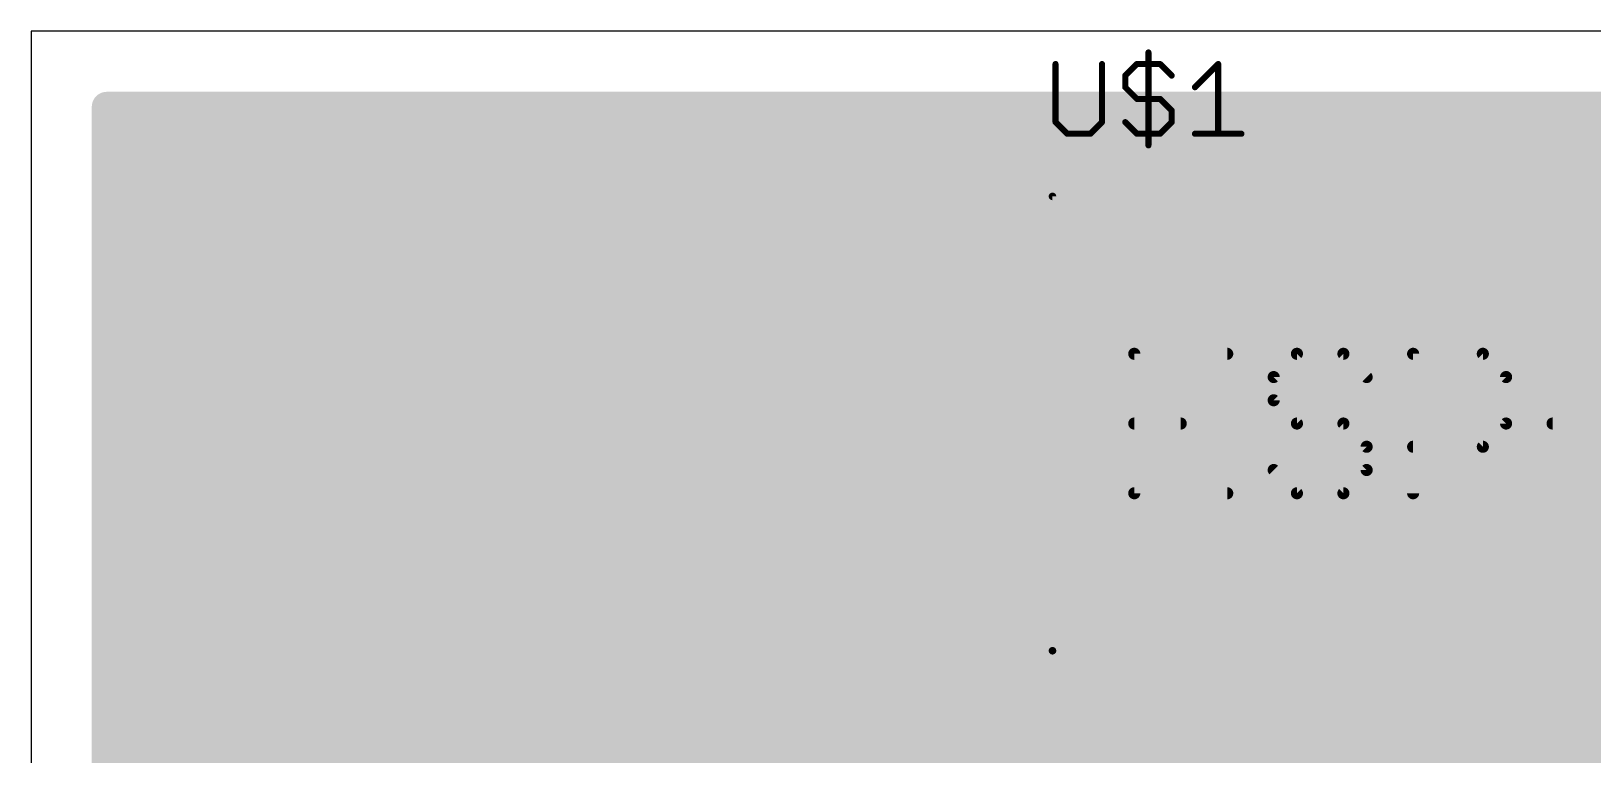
# Model space of a CAD drawing. Extents: x 0 to 49.2, y 0 to 53.3.
# Drawn here: x 0 to 26.19, y 41.2 to 53.33 of the extents above; entities that cross this region are included whole.
import ezdxf

# ---------------------------------------------------------------- set-up
doc = ezdxf.new("R2010")
doc.units = 0
for name, color, linetype in [('1', 14, 'CONTINUOUS'), ('20', 178, 'CONTINUOUS'), ('21', 251, 'CONTINUOUS'), ('25', 251, 'CONTINUOUS')]:
    doc.layers.add(name, color=color, linetype=linetype)

msp = doc.modelspace()

# ---------------------------------------------------------------- linework, layer by layer
at = {"layer": '1', "const_width": 0.5004}
for points in [[(1.2662, 1.2662), (1.2662, 52.0638)], [(1.2662, 52.0638), (47.9338, 52.0638)], [(1.2662, 52.0397), (47.9338, 52.0397)], [(1.2662, 51.5393), (47.9338, 51.5393)], [(1.2662, 51.0389), (34.4739, 51.0389)], [(1.2662, 50.5385), (34.1521, 50.5385)], [(1.2662, 50.0381), (34.0821, 50.0381)], [(1.2662, 49.5377), (34.0821, 49.5377)], [(1.2662, 49.0374), (34.0821, 49.0374)], [(1.2662, 48.537), (34.0821, 48.537)], [(1.2662, 48.0366), (34.0821, 48.0366)], [(1.2662, 47.5362), (34.0821, 47.5362)], [(1.2662, 47.0358), (34.0821, 47.0358)], [(1.2662, 46.5355), (34.0821, 46.5355)], [(1.2662, 46.0351), (34.0821, 46.0351)], [(1.2662, 45.5347), (34.0821, 45.5347)], [(1.2662, 45.0343), (34.0821, 45.0343)], [(1.2662, 44.5339), (34.0821, 44.5339)], [(1.2662, 44.0336), (34.0821, 44.0336)], [(1.2662, 43.5332), (34.0821, 43.5332)], [(1.2662, 43.0328), (34.0821, 43.0328)], [(1.2662, 42.5324), (34.0821, 42.5324)], [(1.2662, 42.032), (34.0821, 42.032)], [(1.2662, 41.5316), (34.0821, 41.5316)], [(1.2662, 41.0313), (34.0879, 41.0313)]]:
    msp.add_lwpolyline(points, dxfattribs=at)
at = {"layer": '1', "const_width": 0.2502}
for points in [[(1.3913, 52.0638, 1), (1.1411, 52.0638)], [(1.2662, 52.1889, 1), (1.2662, 51.9387)], [(1.2662, 52.1647, 1), (1.2662, 51.9146)], [(1.2662, 51.6644, 1), (1.2662, 51.4142)], [(1.2662, 51.164, 1), (1.2662, 50.9138)], [(1.2662, 50.6636, 1), (1.2662, 50.4134)], [(1.2662, 50.1632, 1), (1.2662, 49.913)], [(1.2662, 49.6628, 1), (1.2662, 49.4126)], [(1.2662, 49.1625, 1), (1.2662, 48.9123)], [(1.2662, 48.6621, 1), (1.2662, 48.4119)], [(1.2662, 48.1617, 1), (1.2662, 47.9115)], [(1.2662, 47.6613, 1), (1.2662, 47.4111)], [(1.2662, 47.1609, 1), (1.2662, 46.9107)], [(1.2662, 46.6606, 1), (1.2662, 46.4104)], [(1.2662, 46.1602, 1), (1.2662, 45.91)], [(1.2662, 45.6598, 1), (1.2662, 45.4096)], [(1.2662, 45.1594, 1), (1.2662, 44.9092)], [(1.2662, 44.659, 1), (1.2662, 44.4088)], [(1.2662, 44.1586, 1), (1.2662, 43.9085)], [(1.2662, 43.6583, 1), (1.2662, 43.4081)], [(1.2662, 43.1579, 1), (1.2662, 42.9077)], [(1.2662, 42.6575, 1), (1.2662, 42.4073)], [(1.2662, 42.1571, 1), (1.2662, 41.9069)], [(1.2662, 41.6567, 1), (1.2662, 41.4065)], [(1.2662, 41.1564, 1), (1.2662, 40.9062)]]:
    msp.add_lwpolyline(points, format="xyb", dxfattribs=at)
at = {"layer": '20'}
for p, q in [((49.2, 53.33), (0, 53.33)), ((0, 53.33), (0, 0))]:
    msp.add_line(p, q, dxfattribs=at)
at = {"layer": '21'}
for points, const_width in [([(17.13, 50.5918, 1), (17.13, 50.5282)], 0.0635), ([(17.1618, 50.56, 1), (17.0983, 50.56)], 0.0635), ([(18.5016, 47.9712, 1), (18.5016, 47.8696)], 0.1016), ([(18.5524, 47.9204, 1), (18.4508, 47.9204)], 0.1016), ([(20.0608, 47.8696, 1), (20.0608, 47.9712)], 0.1016), ([(21.2302, 47.9712, 1), (21.2302, 47.8696)], 0.1016), ([(21.2661, 47.8845, 1), (21.1943, 47.9563)], 0.1016), ([(22.0457, 47.9563, 1), (21.9739, 47.8845)], 0.1016), ([(22.0098, 47.8696, 1), (22.0098, 47.9712)], 0.1016), ([(23.23, 47.9204, 1), (23.1284, 47.9204)], 0.1016), ([(23.1792, 47.9712, 1), (23.1792, 47.8696)], 0.1016), ([(24.3845, 47.9563, 1), (24.3127, 47.8845)], 0.1016), ([(24.3486, 47.8696, 1), (24.3486, 47.9712)], 0.1016), ([(20.8912, 47.5306, 1), (20.7896, 47.5306)], 0.1016), ([(20.8045, 47.5665, 1), (20.8763, 47.4947)], 0.1016), ([(22.3637, 47.4947, 1), (22.4355, 47.5665)], 0.1016), ([(24.7892, 47.5306, 1), (24.6876, 47.5306)], 0.1016), ([(24.7025, 47.4947, 1), (24.7743, 47.5665)], 0.1016), ([(20.8763, 47.1767, 1), (20.8045, 47.1049)], 0.1016), ([(20.7896, 47.1408, 1), (20.8912, 47.1408)], 0.1016), ([(18.5016, 46.8018, 1), (18.5016, 46.7002)], 0.1016), ([(19.2812, 46.7002, 1), (19.2812, 46.8018)], 0.1016), ([(21.2302, 46.8018, 1), (21.2302, 46.7002)], 0.1016), ([(21.1943, 46.7151, 1), (21.2661, 46.7869)], 0.1016), ([(22.0457, 46.7869, 1), (21.9739, 46.7151)], 0.1016), ([(22.0098, 46.7002, 1), (22.0098, 46.8018)], 0.1016), ([(24.6876, 46.751, 1), (24.7892, 46.751)], 0.1016), ([(24.7743, 46.7151, 1), (24.7025, 46.7869)], 0.1016), ([(25.518, 46.8018, 1), (25.518, 46.7002)], 0.1016), ([(22.4504, 46.3612, 1), (22.3488, 46.3612)], 0.1016), ([(22.3637, 46.3253, 1), (22.4355, 46.3971)], 0.1016), ([(23.1792, 46.412, 1), (23.1792, 46.3104)], 0.1016), ([(24.3127, 46.3971, 1), (24.3845, 46.3253)], 0.1016), ([(24.3486, 46.3104, 1), (24.3486, 46.412)], 0.1016), ([(20.8763, 46.0073, 1), (20.8045, 45.9355)], 0.1016), ([(22.3488, 45.9714, 1), (22.4504, 45.9714)], 0.1016), ([(22.4355, 45.9355, 1), (22.3637, 46.0073)], 0.1016), ([(18.5016, 45.6324, 1), (18.5016, 45.5308)], 0.1016), ([(18.4508, 45.5816, 1), (18.5524, 45.5816)], 0.1016), ([(20.0608, 45.5308, 1), (20.0608, 45.6324)], 0.1016), ([(21.2302, 45.6324, 1), (21.2302, 45.5308)], 0.1016), ([(21.1943, 45.5457, 1), (21.2661, 45.6175)], 0.1016), ([(21.9739, 45.6175, 1), (22.0457, 45.5457)], 0.1016), ([(22.0098, 45.5308, 1), (22.0098, 45.6324)], 0.1016), ([(23.1284, 45.5816, 1), (23.23, 45.5816)], 0.1016), ([(17.13, 42.9718, 1), (17.13, 42.9083)], 0.0635), ([(17.1618, 42.94, 1), (17.0983, 42.94)], 0.0635), ([(17.0983, 42.94, 1), (17.1618, 42.94)], 0.0635)]:
    msp.add_lwpolyline(points, format="xyb", dxfattribs=dict(at, const_width=const_width))
for points, const_width in [([(17.13, 50.56), (17.13, 42.94)], 0.127), ([(31.4175, 50.56), (17.13, 50.56)], 0.127), ([(20.0608, 47.9204), (18.5016, 47.9204)], 0.2032), ([(18.5016, 47.9204), (18.5016, 45.5816)], 0.2032), ([(21.2302, 47.9204), (20.8404, 47.5306)], 0.2032), ([(22.0098, 47.9204), (21.2302, 47.9204)], 0.2032), ([(22.3996, 47.5306), (22.0098, 47.9204)], 0.2032), ([(23.1792, 45.5816), (23.1792, 47.9204)], 0.2032), ([(23.1792, 47.9204), (24.3486, 47.9204)], 0.2032), ([(24.3486, 47.9204), (24.7384, 47.5306)], 0.2032), ([(20.8404, 47.5306), (20.8404, 47.1408)], 0.2032), ([(24.7384, 47.5306), (24.7384, 46.751)], 0.2032), ([(20.8404, 47.1408), (21.2302, 46.751)], 0.2032), ([(18.5016, 46.751), (19.2812, 46.751)], 0.2032), ([(21.2302, 46.751), (22.0098, 46.751)], 0.2032), ([(22.0098, 46.751), (22.3996, 46.3612)], 0.2032), ([(24.7384, 46.751), (24.3486, 46.3612)], 0.2032), ([(25.518, 46.751), (27.0772, 46.751)], 0.2032), ([(22.3996, 46.3612), (22.3996, 45.9714)], 0.2032), ([(24.3486, 46.3612), (23.1792, 46.3612)], 0.2032), ([(21.2302, 45.5816), (20.8404, 45.9714)], 0.2032), ([(22.3996, 45.9714), (22.0098, 45.5816)], 0.2032), ([(18.5016, 45.5816), (20.0608, 45.5816)], 0.2032), ([(22.0098, 45.5816), (21.2302, 45.5816)], 0.2032), ([(17.13, 42.94), (17.13, 25.795)], 0.127), ([(17.13, 42.94), (31.4175, 42.94)], 0.127)]:
    msp.add_lwpolyline(points, dxfattribs=dict(at, const_width=const_width))
at = {"layer": '25', "const_width": 0.1016}
for points in [[(18.74, 52.9751), (18.74, 51.4159)], [(17.1808, 52.7802), (17.1808, 51.8057)], [(17.9604, 51.8057), (17.9604, 52.7802)], [(18.3502, 52.5853), (18.5451, 52.7802)], [(18.5451, 52.7802), (18.9349, 52.7802)], [(18.9349, 52.7802), (19.1298, 52.5853)], [(19.5196, 52.3904), (19.9094, 52.7802)], [(19.9094, 52.7802), (19.9094, 51.6108)], [(18.3502, 52.3904), (18.3502, 52.5853)], [(18.5451, 52.1955), (18.3502, 52.3904)], [(18.9349, 52.1955), (18.5451, 52.1955)], [(19.1298, 52.0006), (18.9349, 52.1955)], [(19.1298, 51.8057), (19.1298, 52.0006)], [(17.1808, 51.8057), (17.3757, 51.6108)], [(17.3757, 51.6108), (17.7655, 51.6108)], [(17.7655, 51.6108), (17.9604, 51.8057)], [(18.3502, 51.8057), (18.5451, 51.6108)], [(18.5451, 51.6108), (18.9349, 51.6108)], [(18.9349, 51.6108), (19.1298, 51.8057)], [(19.5196, 51.6108), (20.2992, 51.6108)]]:
    msp.add_lwpolyline(points, dxfattribs=at)
at = {"layer": '25', "const_width": 0.0508}
for points in [[(18.7654, 52.9751, 1), (18.7146, 52.9751)], [(17.2062, 52.7802, 1), (17.1554, 52.7802)], [(17.9858, 52.7802, 1), (17.935, 52.7802)], [(18.5451, 52.8056, 1), (18.5451, 52.7548)], [(18.5631, 52.7622, 1), (18.5271, 52.7982)], [(18.9529, 52.7982, 1), (18.9169, 52.7622)], [(18.9349, 52.7548, 1), (18.9349, 52.8056)], [(19.9348, 52.7802, 1), (19.884, 52.7802)], [(19.9274, 52.7622, 1), (19.8914, 52.7982)], [(18.3322, 52.6033, 1), (18.3682, 52.5673)], [(18.3682, 52.4084, 1), (18.3322, 52.3724)], [(18.3756, 52.5853, 1), (18.3248, 52.5853)], [(18.3248, 52.3904, 1), (18.3756, 52.3904)], [(19.1118, 52.5673, 1), (19.1478, 52.6033)], [(19.5016, 52.4084, 1), (19.5376, 52.3724)], [(18.5451, 52.2209, 1), (18.5451, 52.1701)], [(18.5271, 52.1775, 1), (18.5631, 52.2135)], [(18.9529, 52.2135, 1), (18.9169, 52.1775)], [(18.9349, 52.1701, 1), (18.9349, 52.2209)], [(19.1552, 52.0006, 1), (19.1044, 52.0006)], [(19.1118, 51.9826, 1), (19.1478, 52.0186)], [(17.1988, 51.8237, 1), (17.1628, 51.7877)], [(17.1554, 51.8057, 1), (17.2062, 51.8057)], [(17.3757, 51.6362, 1), (17.3757, 51.5854)], [(17.3577, 51.5928, 1), (17.3937, 51.6288)], [(17.7475, 51.6288, 1), (17.7835, 51.5928)], [(17.7655, 51.5854, 1), (17.7655, 51.6362)], [(17.935, 51.8057, 1), (17.9858, 51.8057)], [(17.9784, 51.7877, 1), (17.9424, 51.8237)], [(18.3682, 51.8237, 1), (18.3322, 51.7877)], [(18.5451, 51.6362, 1), (18.5451, 51.5854)], [(18.5271, 51.5928, 1), (18.5631, 51.6288)], [(18.9169, 51.6288, 1), (18.9529, 51.5928)], [(18.9349, 51.5854, 1), (18.9349, 51.6362)], [(19.1044, 51.8057, 1), (19.1552, 51.8057)], [(19.1478, 51.7877, 1), (19.1118, 51.8237)], [(19.5196, 51.6362, 1), (19.5196, 51.5854)], [(19.884, 51.6108, 1), (19.9348, 51.6108)], [(20.2992, 51.5854, 1), (20.2992, 51.6362)], [(18.7146, 51.4159, 1), (18.7654, 51.4159)]]:
    msp.add_lwpolyline(points, format="xyb", dxfattribs=at)

doc.saveas('drawing.dxf')
